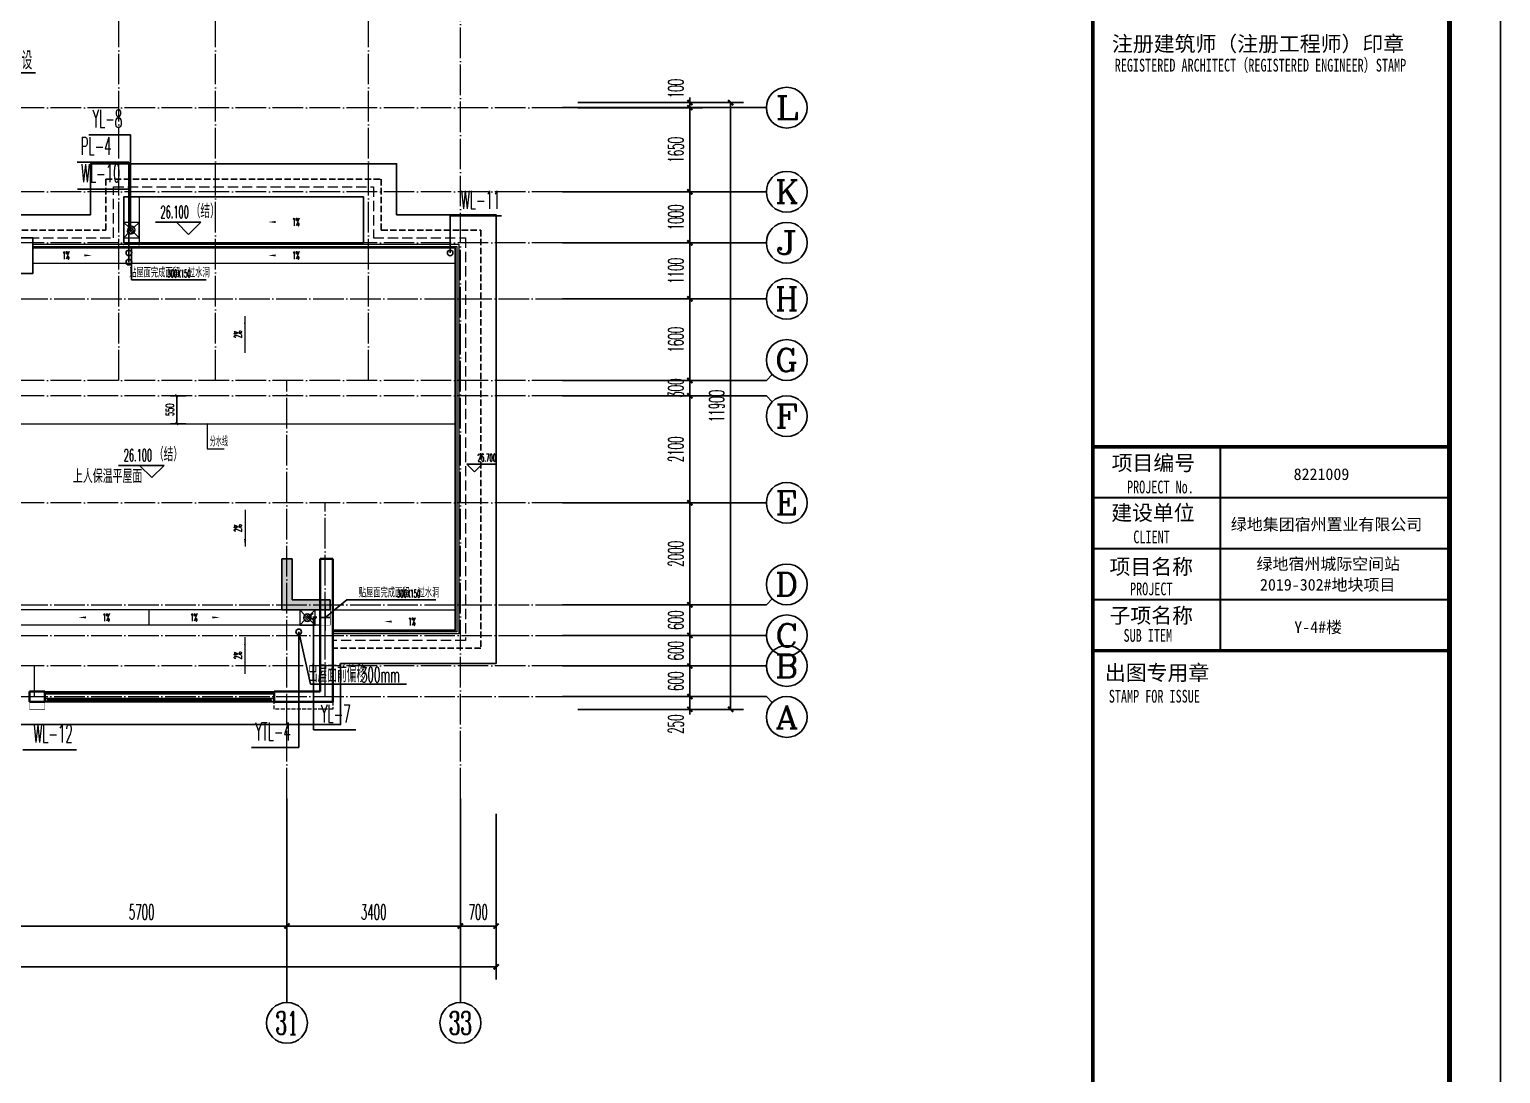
# Model space of a CAD drawing. Extents: x 27938 to 1042331, y -235042 to 1535213.
# Drawn here: x 722767 to 751614, y 280221 to 300700 of the extents above; entities that cross this region are included whole.
import ezdxf
from ezdxf.enums import TextEntityAlignment as Align

# ---------------------------------------------------------------- set-up
doc = ezdxf.new("R2010")
doc.units = 0
doc.header["$LTSCALE"] = 1000
doc.header["$MEASUREMENT"] = 0
for name, pattern in [('#P_--_20B1_001_t3$0$DASH', [0.35, 0.25, -0.1]), ('__DASH', [0.35, 0.25, -0.1]), ('DASH', [0.35, 0.25, -0.1]), ('DOTE', [2.42, 2, -0.2, 0.02, -0.2])]:
    doc.linetypes.add(name, pattern=pattern)
for name, color, linetype in [('$RECOVER_210609100354-0', 7, 'Continuous'), ('3-栏杆1', 135, 'Continuous'), ('3.5方案汇报，与郭总、侯月琴确定户型_t8$0$2020.03.04 -1安徽标准化洋房户型(UA）_t8_t8$0$看线', 154, 'Continuous'), ('AXIS', 3, 'Continuous'), ('AXIS_TEXT', 4, 'Continuous'), ('DIM_ELEV', 3, 'Continuous'), ('DIM_LEAD', 3, 'Continuous'), ('DIM_不分区给水', 3, 'Continuous'), ('DIM_污水', 3, 'Continuous'), ('DIM_阳台', 132, 'Continuous'), ('DIM_雨水', 3, 'Continuous'), ('DIM_餐饮排水', 3, 'Continuous'), ('PIPE-雨水', 4, 'Y'), ('PUB_TEXT', 4, 'Continuous'), ('ROOF', 183, 'Continuous'), ('S-COLU-LINE1', 6, 'Continuous'), ('TWT_LEAD', 3, 'Continuous'), ('VPIPE-污水', 2, 'W'), ('VPIPE-阳台', 132, 'YT'), ('VPIPE-雨水', 4, 'DASH'), ('VPIPE-餐饮排水', 41, 'P'), ('ZC', 6, 'Continuous'), ('图框', 140, 'Continuous'), ('图签文字', 147, 'Continuous'), ('机电标识类', 1, 'Continuous'), ('污水', 3, 'Continuous'), ('看线', 251, 'Continuous'), ('铝合金', 144, 'Continuous')]:
    doc.layers.add(name, color=color, linetype=linetype)
for name, color, linetype, lineweight in [('DOTE', 19, 'DOTE', 9), ('LVTRY', 1, 'Continuous', 13), ('PUB_HATCH', 8, 'Continuous', 9), ('WALL', 9, 'Continuous', 40), ('图签', 147, 'Continuous', 18), ('平面-分水线', 214, 'Continuous', 15), ('平面-排水沟', 86, 'Continuous', 15), ('平面-栏杆', 135, 'Continuous', 15), ('平面-看线', 45, 'Continuous', 15)]:
    doc.layers.add(name, color=color, linetype=linetype, lineweight=lineweight)
doc.layers.add('yichutu', color=7, linetype='Continuous', true_color=0xffffff, plot=False)
doc.styles.add('_TCH_AXIS', font='COMPLEX', dxfattribs={"bigfont": 'GBCBIG'})
doc.styles.add('_TCH_DIM', font='SIMPLEX.shx', dxfattribs={"width": 0.6, "oblique": 10, "bigfont": 'hztxt.shx'})
doc.styles.add('_TCH_DIM_T3', font='SIMPLEX.shx', dxfattribs={"width": 0.494118, "bigfont": 'GBCBIG.shx'})
doc.styles.add('_TWT_SERIAL', font='simplex.shx', dxfattribs={"width": 0.6, "oblique": 10, "height": 3, "bigfont": 'aadri.shx'})
doc.styles.add('COMPLEX', font='COMPLEX')
doc.styles.add('DIM_FONT_T3', font='SIMPLEX', dxfattribs={"width": 0.705882, "bigfont": 'GBCBIG'})
doc.styles.get("Standard").update_dxf_attribs({"font": 'gbenor.shx', "bigfont": 'gbcbig.shx'})
doc.styles.add('宋体', font='', dxfattribs={"height": 50})
doc.styles.add('建筑图签-1', font='simhei.ttf', dxfattribs={"width": 0.7})
doc.styles.get('宋体').set_extended_font_data('SimSun')
doc.linetypes.add('P', pattern='A,3,-0.2,["P",Standard,S=0.25,R=0,X=-0.1,Y=-0.115],-0.2', length=3.4)
doc.linetypes.add('W', pattern='A,3,-0.2,["W",Standard,S=0.25,R=0,X=-0.1,Y=-0.115],-0.2', length=3.4)
doc.linetypes.add('Y', pattern='A,3,-0.2,["Y",Standard,S=0.25,R=0,X=-0.1,Y=-0.115],-0.2', length=3.4)
doc.linetypes.add('YT', pattern='A,3,-0.2,["YT",Standard,S=0.25,R=0,X=-0.1,Y=-0.115],-0.35', length=3.55)
doc.dimstyles.new('_TCH_ARCH&&100', dxfattribs={"dimtxt": 297.5, "dimasz": 100, "dimexe": 250, "dimexo": 300, "dimgap": 126.25, "dimtad": 1, "dimdec": 0, "dimzin": 0, "dimdsep": 46, "dimtxsty": '_TCH_DIM_T3', "dimblk": 'ARCHTICK', "dimcen": 0.09, "dimclrt": 4, "dimazin": 2, "dimtfac": 1, "dimtdec": 0, "dimtix": 1, "dimtmove": 2, "dimatfit": 3, "dimfxl": 1, "dimtolj": 1, "dimtzin": 0, "dimarcsym": 0})
doc.dimstyles.new('_TCH_ARCH&&50', dxfattribs={"dimtxt": 157.5, "dimasz": 50, "dimexe": 125, "dimexo": 150, "dimgap": 58.75, "dimtad": 1, "dimdec": 0, "dimzin": 0, "dimdsep": 46, "dimtxsty": '_TCH_DIM_T3', "dimblk": 'ARCHTICK', "dimcen": 0.09, "dimclrt": 7, "dimazin": 0, "dimtfac": 1, "dimtdec": 0, "dimtix": 1, "dimtmove": 2, "dimatfit": 3, "dimldrblk": 'ARCHTICK', "dimfxl": 1, "dimtolj": 1, "dimtzin": 0, "dimarcsym": 0})

# ---------------------------------------------------------------- blocks, each defined once
blk = doc.blocks.new('TK')
at = {"layer": '图框'}
blk.add_lwpolyline([(465375, 548714), (549475, 548714), (549475, 489314), (465375, 489314)], close=True, dxfattribs=at)
blk.add_lwpolyline([(465375, 548714), (549475, 548714), (549475, 489314), (465375, 489314)], close=True, dxfattribs=at)
at = {"layer": '图框', "const_width": 100}
blk.add_lwpolyline([(548475, 490314), (548475, 547714), (467875, 547714), (467875, 490314)], close=True, dxfattribs=at)
at = {"layer": '图框'}
for points, const_width in [([(541480, 490314), (541480, 547714)], 70), ([(541480, 525414), (548480, 525414)], 70), ([(541480, 525414), (548480, 525414)], 70), ([(543980, 521414), (543980, 525414)], 35), ([(541480, 524414), (548480, 524414)], 35), ([(541480, 523414), (548480, 523414)], 35), ([(541480, 522414), (548480, 522414)], 35), ([(548480, 521414), (541480, 521414)], 70)]:
    blk.add_lwpolyline(points, dxfattribs=dict(at, const_width=const_width))
at = {"layer": '图框', "style": '建筑图签-1', "width": 0.7}
for s, p in [('REGISTERED ARCHITECT（REGISTERED ENGINEER）STAMP', (541909, 532772)), ('PROJECT No.', (542150, 524499, -1799)), ('CLIENT', (542274, 523520)), ('PROJECT', (542209, 522500)), ('SUB ITEM', (542082, 521589)), ('STAMP FOR ISSUE', (541793, 520395))]:
    blk.add_text(s, height=250, dxfattribs=at).set_placement(p)
at = {"layer": '图签', "color": 2, "style": '宋体'}
for s, height, p in [('8221009', 229.3, (545417, 524761)), ('绿地集团宿州置业有限公司', 229.34, (544185, 523776)), ('绿地宿州城际空间站', 229.3, (544690, 523001)), ('2019-302#地块项目', 229.34, (544757, 522592))]:
    blk.add_text(s, height=height, dxfattribs=at).set_placement(p)
at = {"layer": '图签文字', "color": 7, "style": '建筑图签-1'}
for s, p in [('注册建筑师（注册工程师）印章', (541855, 533167)), ('项目编号', (541848, 524946)), ('建设单位', (541840, 523969)), ('项目名称', (541807, 522911)), ('子项名称', (541807, 521954)), ('出图专用章', (541716, 520832))]:
    blk.add_text(s, height=300, dxfattribs=at).set_placement(p)
blk = doc.blocks.new('GFDGDGRDGRDG')
at = {"layer": 'DOTE', "linetype": 'DOTE', "ltscale": 0.3}
for p, q in [((617694, 368758), (617694, 376108)), ((619594, 368758), (619594, 376108)), ((622594, 368758), (622594, 376108)), ((624394, 360558), (624394, 376108)), ((626394, 374108), (573594, 374108)), ((626394, 372458), (573594, 372458)), ((626394, 371458), (573594, 371458)), ((573594, 370358), (626394, 370358)), ((626394, 368758), (573594, 368758)), ((620994, 360558), (620994, 368758)), ((626394, 368458), (573594, 368458)), ((626394, 366358), (573594, 366358)), ((573594, 364358), (626394, 364358)), ((621744, 363758), (621744, 364358)), ((573594, 363758), (626394, 363758)), ((626394, 363158), (573594, 363158)), ((616044, 362558), (616044, 363158)), ((573594, 362558), (626394, 362558))]:
    blk.add_line(p, q, dxfattribs=at)
blk = doc.blocks.new('$lvtry$00000171')
for p, q in [((-74, 11), (-11, 74)), ((-70, -27), (27, 70)), ((-53, -53), (53, 53)), ((-27, -70), (70, 27)), ((11, -74), (74, -11))]:
    blk.add_line(p, q)
blk.add_circle((0, 0), 75)
blk.add_point((0, 0))
blk = doc.blocks.new('R5T6Y7TRF')
at = {"layer": '平面-分水线', "color": 4, "elevation": -134}
blk.add_lwpolyline([(392485, -26438), (392785, -26438), (392785, -26738), (392485, -26738)], close=True, dxfattribs=at)
for points in [[(392485, -26438), (392582, -26534)], [(392688, -26534), (392785, -26438)], [(392485, -26738), (392593, -26629)], [(392676, -26629), (392785, -26738)]]:
    blk.add_lwpolyline(points, dxfattribs=at)
at = {"layer": 'LVTRY', "color": 4}
blk.add_blockref('$lvtry$00000171', (392635, -26588, -134), dxfattribs=at)
blk = doc.blocks.new('GDGDGDGRGD')
at = {"linetype": '__DASH', "ltscale": 0.1}
blk.add_wipeout([(428917, 296115), (428717, 296115), (428717, 295815), (428917, 295815)], dxfattribs=at).dxf.layer = '污水'
at = {"layer": '机电标识类', "color": 250, "linetype": 'DASH', "ltscale": 400}
for p, q in [((428817, 295715), (428817, 296215)), ((428917, 295965), (428717, 295965))]:
    blk.add_line(p, q, dxfattribs=at)
at = {"layer": '污水', "linetype": '__DASH', "ltscale": 0.1, "const_width": 10}
blk.add_lwpolyline([(428917, 296115), (428717, 296115), (428717, 295815), (428917, 295815)], close=True, dxfattribs=at)
blk = doc.blocks.new('GDGDDADADWDA')
at = {"layer": 'PUB_HATCH'}
blk.add_hatch(color=256, dxfattribs=at).paths.add_polyline_path([(727717, 289316), (728666, 289315), (728667, 289515), (727917, 289515), (727918, 290315), (727718, 290315)])
at = {"layer": 'S-COLU-LINE1', "color": 8}
for p, q in [((727718, 290315), (727717, 289316)), ((727918, 290315), (727718, 290315)), ((727917, 289515), (727918, 290315)), ((728667, 289515), (727917, 289515)), ((728666, 289315), (728667, 289515)), ((727717, 289316), (728666, 289315))]:
    blk.add_line(p, q, dxfattribs=at)
blk = doc.blocks.new('yct-841-594-84100-59399.9999999999-100-1000.0')
at = {"layer": 'yichutu', "color": 7, "true_color": 0xffffff}
blk.add_lwpolyline([(0, 0), (0, 59400), (84100, 59400), (84100, 0)], close=True, dxfattribs=at)
blk = doc.blocks.new('_ArchTick')
at = {"color": 0, "linetype": 'ByBlock', "const_width": 0.4}
blk.add_lwpolyline([(-0.5, -0.5), (0.5, 0.5)], dxfattribs=at)
blk = doc.blocks.new('*D508')
at = {"layer": 'AXIS', "color": 0, "lineweight": -2}
for p, q in [((731217, 285315), (731217, 282865)), ((731917, 285315), (731917, 282865)), ((731217, 283115), (731917, 283115))]:
    blk.add_line(p, q, dxfattribs=at)
at = {"layer": 'Defpoints', "color": 0}
for p in [(731217, 285615), (731917, 285615), (731917, 283115)]:
    blk.add_point(p, dxfattribs=at)
at = {"layer": 'AXIS', "color": 0, "lineweight": -2, "xscale": 100, "yscale": 100, "zscale": 100, "rotation": 180}
blk.add_blockref('_ArchTick', (731217, 283115), dxfattribs=at)
at = {"layer": 'AXIS', "color": 0, "lineweight": -2, "xscale": 100, "yscale": 100, "zscale": 100}
blk.add_blockref('_ArchTick', (731917, 283115), dxfattribs=at)
at = {"layer": 'AXIS', "color": 4, "insert": (731567, 283390), "char_height": 297.5, "attachment_point": 5, "style": '_TCH_DIM_T3'}
blk.add_mtext('\\A1;700', dxfattribs=at)
blk = doc.blocks.new('*D509')
at = {"layer": 'AXIS', "color": 0, "lineweight": -2}
for p, q in [((727817, 285315), (727817, 282865)), ((731217, 285315), (731217, 282865)), ((727817, 283115), (731217, 283115))]:
    blk.add_line(p, q, dxfattribs=at)
at = {"layer": 'Defpoints', "color": 0}
for p in [(727817, 285615), (731217, 285615), (731217, 283115)]:
    blk.add_point(p, dxfattribs=at)
at = {"layer": 'AXIS', "color": 0, "lineweight": -2, "xscale": 100, "yscale": 100, "zscale": 100, "rotation": 180}
blk.add_blockref('_ArchTick', (727817, 283115), dxfattribs=at)
at = {"layer": 'AXIS', "color": 0, "lineweight": -2, "xscale": 100, "yscale": 100, "zscale": 100}
blk.add_blockref('_ArchTick', (731217, 283115), dxfattribs=at)
at = {"layer": 'AXIS', "color": 4, "insert": (729517, 283390), "char_height": 297.5, "attachment_point": 5, "style": '_TCH_DIM_T3'}
blk.add_mtext('\\A1;3400', dxfattribs=at)
blk = doc.blocks.new('*D510')
at = {"layer": 'AXIS', "color": 0, "lineweight": -2}
for p, q in [((722117, 285315), (722117, 282865)), ((727817, 285315), (727817, 282865)), ((722117, 283115), (727817, 283115))]:
    blk.add_line(p, q, dxfattribs=at)
at = {"layer": 'Defpoints', "color": 0}
for p in [(722117, 285615), (727817, 285615), (727817, 283115)]:
    blk.add_point(p, dxfattribs=at)
at = {"layer": 'AXIS', "color": 0, "lineweight": -2, "xscale": 100, "yscale": 100, "zscale": 100, "rotation": 180}
blk.add_blockref('_ArchTick', (722117, 283115), dxfattribs=at)
at = {"layer": 'AXIS', "color": 0, "lineweight": -2, "xscale": 100, "yscale": 100, "zscale": 100}
blk.add_blockref('_ArchTick', (727817, 283115), dxfattribs=at)
at = {"layer": 'AXIS', "color": 4, "insert": (724967, 283390), "char_height": 297.5, "attachment_point": 5, "style": '_TCH_DIM_T3'}
blk.add_mtext('\\A1;5700', dxfattribs=at)
blk = doc.blocks.new('*D589')
at = {"layer": 'Defpoints', "color": 0}
for p in [(725655, 293515), (725982, 293515), (725982, 292965)]:
    blk.add_point(p, dxfattribs=at)
at = {"layer": '平面-排水沟', "color": 0, "lineweight": -2}
for p, q in [((725832, 293515), (725530, 293515)), ((725655, 292965), (725655, 293515)), ((725832, 292965), (725530, 292965))]:
    blk.add_line(p, q, dxfattribs=at)
at = {"layer": '平面-排水沟', "color": 0, "lineweight": -2, "xscale": 50, "yscale": 50, "zscale": 50}
for p, rotation in [((725655, 293515), 90), ((725655, 292965), 270)]:
    blk.add_blockref('_ArchTick', p, dxfattribs=dict(at, rotation=rotation))
at = {"layer": '平面-排水沟', "color": 7, "insert": (725518, 293240), "char_height": 157.5, "attachment_point": 5, "rotation": 90, "style": '_TCH_DIM_T3'}
blk.add_mtext('\\A1;550', dxfattribs=at)
blk = doc.blocks.new('*D590')
at = {"layer": 'AXIS', "color": 0, "lineweight": -2}
for p, q in [((733517, 287615), (735967, 287615)), ((735717, 287615), (735717, 287715)), ((735717, 287365), (735717, 287615)), ((733517, 287365), (735967, 287365)), ((735717, 287365), (735717, 287265))]:
    blk.add_line(p, q, dxfattribs=at)
at = {"layer": 'Defpoints', "color": 0}
for p in [(733217, 287615), (735717, 287615), (733217, 287365)]:
    blk.add_point(p, dxfattribs=at)
at = {"layer": 'AXIS', "color": 0, "lineweight": -2, "xscale": 100, "yscale": 100, "zscale": 100}
for p, rotation in [((735717, 287615), 270), ((735717, 287365), 90)]:
    blk.add_blockref('_ArchTick', p, dxfattribs=dict(at, rotation=rotation))
at = {"layer": 'AXIS', "color": 4, "insert": (735442, 287076), "char_height": 297.5, "attachment_point": 5, "rotation": 90, "style": '_TCH_DIM_T3'}
blk.add_mtext('\\A1;250', dxfattribs=at)
blk = doc.blocks.new('*D591')
at = {"layer": 'AXIS', "color": 0, "lineweight": -2}
for p, q in [((733517, 288215), (735967, 288215)), ((735717, 288215), (735717, 288315)), ((735717, 287615), (735717, 288215)), ((733517, 287615), (735967, 287615)), ((735717, 287615), (735717, 287515))]:
    blk.add_line(p, q, dxfattribs=at)
at = {"layer": 'Defpoints', "color": 0}
for p in [(733217, 288215), (735717, 288215), (733217, 287615)]:
    blk.add_point(p, dxfattribs=at)
at = {"layer": 'AXIS', "color": 0, "lineweight": -2, "xscale": 100, "yscale": 100, "zscale": 100}
for p, rotation in [((735717, 288215), 270), ((735717, 287615), 90)]:
    blk.add_blockref('_ArchTick', p, dxfattribs=dict(at, rotation=rotation))
at = {"layer": 'AXIS', "color": 4, "insert": (735442, 287915), "char_height": 297.5, "attachment_point": 5, "rotation": 90, "style": '_TCH_DIM_T3'}
blk.add_mtext('\\A1;600', dxfattribs=at)
blk = doc.blocks.new('*D592')
at = {"layer": 'AXIS', "color": 0, "lineweight": -2}
for p, q in [((733517, 288815), (735967, 288815)), ((735717, 288815), (735717, 288915)), ((735717, 288215), (735717, 288815)), ((733517, 288215), (735967, 288215)), ((735717, 288215), (735717, 288115))]:
    blk.add_line(p, q, dxfattribs=at)
at = {"layer": 'Defpoints', "color": 0}
for p in [(733217, 288815), (735717, 288815), (733217, 288215)]:
    blk.add_point(p, dxfattribs=at)
at = {"layer": 'AXIS', "color": 0, "lineweight": -2, "xscale": 100, "yscale": 100, "zscale": 100}
for p, rotation in [((735717, 288815), 270), ((735717, 288215), 90)]:
    blk.add_blockref('_ArchTick', p, dxfattribs=dict(at, rotation=rotation))
at = {"layer": 'AXIS', "color": 4, "insert": (735442, 288515), "char_height": 297.5, "attachment_point": 5, "rotation": 90, "style": '_TCH_DIM_T3'}
blk.add_mtext('\\A1;600', dxfattribs=at)
blk = doc.blocks.new('*D593')
at = {"layer": 'AXIS', "color": 0, "lineweight": -2}
for p, q in [((733517, 289415), (735967, 289415)), ((735717, 289415), (735717, 289515)), ((735717, 288815), (735717, 289415)), ((733517, 288815), (735967, 288815)), ((735717, 288815), (735717, 288715))]:
    blk.add_line(p, q, dxfattribs=at)
at = {"layer": 'Defpoints', "color": 0}
for p in [(733217, 289415), (735717, 289415), (733217, 288815)]:
    blk.add_point(p, dxfattribs=at)
at = {"layer": 'AXIS', "color": 0, "lineweight": -2, "xscale": 100, "yscale": 100, "zscale": 100}
for p, rotation in [((735717, 289415), 270), ((735717, 288815), 90)]:
    blk.add_blockref('_ArchTick', p, dxfattribs=dict(at, rotation=rotation))
at = {"layer": 'AXIS', "color": 4, "insert": (735442, 289115), "char_height": 297.5, "attachment_point": 5, "rotation": 90, "style": '_TCH_DIM_T3'}
blk.add_mtext('\\A1;600', dxfattribs=at)
blk = doc.blocks.new('*D594')
at = {"layer": 'AXIS', "color": 0, "lineweight": -2}
for p, q in [((733517, 291415), (735967, 291415)), ((735717, 289415), (735717, 291415)), ((733517, 289415), (735967, 289415))]:
    blk.add_line(p, q, dxfattribs=at)
at = {"layer": 'Defpoints', "color": 0}
for p in [(733217, 291415), (735717, 291415), (733217, 289415)]:
    blk.add_point(p, dxfattribs=at)
at = {"layer": 'AXIS', "color": 0, "lineweight": -2, "xscale": 100, "yscale": 100, "zscale": 100}
for p, rotation in [((735717, 291415), 90), ((735717, 289415), 270)]:
    blk.add_blockref('_ArchTick', p, dxfattribs=dict(at, rotation=rotation))
at = {"layer": 'AXIS', "color": 4, "insert": (735442, 290415), "char_height": 297.5, "attachment_point": 5, "rotation": 90, "style": '_TCH_DIM_T3'}
blk.add_mtext('\\A1;2000', dxfattribs=at)
blk = doc.blocks.new('*D595')
at = {"layer": 'AXIS', "color": 0, "lineweight": -2}
for p, q in [((733517, 293515), (735967, 293515)), ((735717, 291415), (735717, 293515)), ((733517, 291415), (735967, 291415))]:
    blk.add_line(p, q, dxfattribs=at)
at = {"layer": 'Defpoints', "color": 0}
for p in [(733217, 293515), (735717, 293515), (733217, 291415)]:
    blk.add_point(p, dxfattribs=at)
at = {"layer": 'AXIS', "color": 0, "lineweight": -2, "xscale": 100, "yscale": 100, "zscale": 100}
for p, rotation in [((735717, 293515), 90), ((735717, 291415), 270)]:
    blk.add_blockref('_ArchTick', p, dxfattribs=dict(at, rotation=rotation))
at = {"layer": 'AXIS', "color": 4, "insert": (735442, 292465), "char_height": 297.5, "attachment_point": 5, "rotation": 90, "style": '_TCH_DIM_T3'}
blk.add_mtext('\\A1;2100', dxfattribs=at)
blk = doc.blocks.new('*D596')
at = {"layer": 'AXIS', "color": 0, "lineweight": -2}
for p, q in [((733517, 293815), (735967, 293815)), ((735717, 293815), (735717, 293915)), ((735717, 293515), (735717, 293815)), ((733517, 293515), (735967, 293515)), ((735717, 293515), (735717, 293415))]:
    blk.add_line(p, q, dxfattribs=at)
at = {"layer": 'Defpoints', "color": 0}
for p in [(733217, 293815), (735717, 293815), (733217, 293515)]:
    blk.add_point(p, dxfattribs=at)
at = {"layer": 'AXIS', "color": 0, "lineweight": -2, "xscale": 100, "yscale": 100, "zscale": 100}
for p, rotation in [((735717, 293815), 270), ((735717, 293515), 90)]:
    blk.add_blockref('_ArchTick', p, dxfattribs=dict(at, rotation=rotation))
at = {"layer": 'AXIS', "color": 4, "insert": (735442, 293665), "char_height": 297.5, "attachment_point": 5, "rotation": 90, "style": '_TCH_DIM_T3'}
blk.add_mtext('\\A1;300', dxfattribs=at)
blk = doc.blocks.new('*D597')
at = {"layer": 'AXIS', "color": 0, "lineweight": -2}
for p, q in [((733517, 295415), (735967, 295415)), ((735717, 293815), (735717, 295415)), ((733517, 293815), (735967, 293815))]:
    blk.add_line(p, q, dxfattribs=at)
at = {"layer": 'Defpoints', "color": 0}
for p in [(733217, 295415), (735717, 295415), (733217, 293815)]:
    blk.add_point(p, dxfattribs=at)
at = {"layer": 'AXIS', "color": 0, "lineweight": -2, "xscale": 100, "yscale": 100, "zscale": 100}
for p, rotation in [((735717, 295415), 90), ((735717, 293815), 270)]:
    blk.add_blockref('_ArchTick', p, dxfattribs=dict(at, rotation=rotation))
at = {"layer": 'AXIS', "color": 4, "insert": (735442, 294615), "char_height": 297.5, "attachment_point": 5, "rotation": 90, "style": '_TCH_DIM_T3'}
blk.add_mtext('\\A1;1600', dxfattribs=at)
blk = doc.blocks.new('*D598')
at = {"layer": 'AXIS', "color": 0, "lineweight": -2}
for p, q in [((733517, 296515), (735967, 296515)), ((735717, 295415), (735717, 296515)), ((733517, 295415), (735967, 295415))]:
    blk.add_line(p, q, dxfattribs=at)
at = {"layer": 'Defpoints', "color": 0}
for p in [(733217, 296515), (735717, 296515), (733217, 295415)]:
    blk.add_point(p, dxfattribs=at)
at = {"layer": 'AXIS', "color": 0, "lineweight": -2, "xscale": 100, "yscale": 100, "zscale": 100}
for p, rotation in [((735717, 296515), 90), ((735717, 295415), 270)]:
    blk.add_blockref('_ArchTick', p, dxfattribs=dict(at, rotation=rotation))
at = {"layer": 'AXIS', "color": 4, "insert": (735442, 295965), "char_height": 297.5, "attachment_point": 5, "rotation": 90, "style": '_TCH_DIM_T3'}
blk.add_mtext('\\A1;1100', dxfattribs=at)
blk = doc.blocks.new('*D599')
at = {"layer": 'AXIS', "color": 0, "lineweight": -2}
for p, q in [((733517, 297515), (735967, 297515)), ((735717, 296515), (735717, 297515)), ((733517, 296515), (735967, 296515))]:
    blk.add_line(p, q, dxfattribs=at)
at = {"layer": 'Defpoints', "color": 0}
for p in [(733217, 297515), (735717, 297515), (733217, 296515)]:
    blk.add_point(p, dxfattribs=at)
at = {"layer": 'AXIS', "color": 0, "lineweight": -2, "xscale": 100, "yscale": 100, "zscale": 100}
for p, rotation in [((735717, 297515), 90), ((735717, 296515), 270)]:
    blk.add_blockref('_ArchTick', p, dxfattribs=dict(at, rotation=rotation))
at = {"layer": 'AXIS', "color": 4, "insert": (735442, 297015), "char_height": 297.5, "attachment_point": 5, "rotation": 90, "style": '_TCH_DIM_T3'}
blk.add_mtext('\\A1;1000', dxfattribs=at)
blk = doc.blocks.new('*D600')
at = {"layer": 'AXIS', "color": 0, "lineweight": -2}
for p, q in [((733517, 299165), (735967, 299165)), ((735717, 297515), (735717, 299165)), ((733517, 297515), (735967, 297515))]:
    blk.add_line(p, q, dxfattribs=at)
at = {"layer": 'Defpoints', "color": 0}
for p in [(733217, 299165), (735717, 299165), (733217, 297515)]:
    blk.add_point(p, dxfattribs=at)
at = {"layer": 'AXIS', "color": 0, "lineweight": -2, "xscale": 100, "yscale": 100, "zscale": 100}
for p, rotation in [((735717, 299165), 90), ((735717, 297515), 270)]:
    blk.add_blockref('_ArchTick', p, dxfattribs=dict(at, rotation=rotation))
at = {"layer": 'AXIS', "color": 4, "insert": (735442, 298340), "char_height": 297.5, "attachment_point": 5, "rotation": 90, "style": '_TCH_DIM_T3'}
blk.add_mtext('\\A1;1650', dxfattribs=at)
blk = doc.blocks.new('*D601')
at = {"layer": 'AXIS', "color": 0, "lineweight": -2}
for p, q in [((733517, 299265), (735967, 299265)), ((733517, 299165), (735967, 299165)), ((735717, 299265), (735717, 299365)), ((735717, 299165), (735717, 299265)), ((735717, 299165), (735717, 299065))]:
    blk.add_line(p, q, dxfattribs=at)
at = {"layer": 'Defpoints', "color": 0}
for p in [(733217, 299265), (733217, 299165), (735717, 299265)]:
    blk.add_point(p, dxfattribs=at)
at = {"layer": 'AXIS', "color": 0, "lineweight": -2, "xscale": 100, "yscale": 100, "zscale": 100}
for p, rotation in [((735717, 299265), 270), ((735717, 299165), 90)]:
    blk.add_blockref('_ArchTick', p, dxfattribs=dict(at, rotation=rotation))
at = {"layer": 'AXIS', "color": 4, "insert": (735442, 299540), "char_height": 297.5, "attachment_point": 5, "rotation": 90, "style": '_TCH_DIM_T3'}
blk.add_mtext('\\A1;100', dxfattribs=at)
blk = doc.blocks.new('*D602')
at = {"layer": 'AXIS', "color": 0, "lineweight": -2}
for p, q in [((733517, 299265), (736767, 299265)), ((736517, 287365), (736517, 299265)), ((733517, 287365), (736767, 287365))]:
    blk.add_line(p, q, dxfattribs=at)
at = {"layer": 'Defpoints', "color": 0}
for p in [(733217, 299265), (736517, 299265), (733217, 287365)]:
    blk.add_point(p, dxfattribs=at)
at = {"layer": 'AXIS', "color": 0, "lineweight": -2, "xscale": 100, "yscale": 100, "zscale": 100}
for p, rotation in [((736517, 299265), 90), ((736517, 287365), 270)]:
    blk.add_blockref('_ArchTick', p, dxfattribs=dict(at, rotation=rotation))
at = {"layer": 'AXIS', "color": 4, "insert": (736242, 293315), "char_height": 297.5, "attachment_point": 5, "rotation": 90, "style": '_TCH_DIM_T3'}
blk.add_mtext('\\A1;11900', dxfattribs=at)
blk = doc.blocks.new('*D636')
at = {"layer": 'AXIS', "color": 0, "lineweight": -2}
for p, q in [((681717, 285315), (681717, 282065)), ((731917, 285315), (731917, 282065)), ((681717, 282315), (731917, 282315))]:
    blk.add_line(p, q, dxfattribs=at)
at = {"layer": 'Defpoints', "color": 0}
for p in [(681717, 285615), (731917, 285615), (731917, 282315)]:
    blk.add_point(p, dxfattribs=at)
at = {"layer": 'AXIS', "color": 0, "lineweight": -2, "xscale": 100, "yscale": 100, "zscale": 100, "rotation": 180}
blk.add_blockref('_ArchTick', (681717, 282315), dxfattribs=at)
at = {"layer": 'AXIS', "color": 0, "lineweight": -2, "xscale": 100, "yscale": 100, "zscale": 100}
blk.add_blockref('_ArchTick', (731917, 282315), dxfattribs=at)
at = {"layer": 'AXIS', "color": 4, "insert": (706817, 282590), "char_height": 297.5, "attachment_point": 5, "style": '_TCH_DIM_T3'}
blk.add_mtext('\\A1;50200', dxfattribs=at)
blk = doc.blocks.new('_AXISO')
blk.add_circle((0, 0), 0.5)
at = {"layer": 'AXIS_TEXT', "style": 'COMPLEX', "width": 1.041667}
blk.add_attdef('A', text='', height=0.56, dxfattribs=at).set_placement((-0.25, -0.28), (0.25, -0.28), align=Align.FIT)
blk = doc.blocks.new('A$C1ABD589D')
at = {"layer": 'DIM_阳台'}
for p, q in [((45630, -9980), (45630, -12250)), ((45630, -12250), (44707, -12250))]:
    blk.add_line(p, q, dxfattribs=at)
at = {"layer": 'VPIPE-阳台'}
blk.add_circle((45630, -9980), 55, dxfattribs=at)
at = {"layer": 'DIM_阳台', "color": 7, "style": '_TWT_SERIAL', "width": 0.48}
blk.add_text('YTL-4', height=350, dxfattribs=at).set_placement((44777, -12110))

msp = doc.modelspace()

# ---------------------------------------------------------------- hatches: boundary and pattern name
at = {"layer": '平面-排水沟'}
for points in [[(726994.7, 295075.1), (726994.7, 294925.1), (726974.7, 294925.1)], [(726994.7, 290555.6), (726994.7, 290705.6), (726974.7, 290705.6)], [(726994.7, 288778.9), (726994.7, 288628.9), (726974.7, 288628.9)]]:
    msp.add_hatch(color=8, dxfattribs=at).paths.add_polyline_path(points)

# ---------------------------------------------------------------- linework, layer by layer
at = {"layer": '$RECOVER_210609100354-0', "color": 8, "const_width": 8}
msp.add_lwpolyline([(723066.6, 287515.4), (723066.6, 287365.4), (722766.6, 287365.4), (722766.6, 287515.4)], dxfattribs=at)
at = {"color": 8}
msp.add_lwpolyline([(722016.6, 296615.4), (722836.6, 296615.4), (722836.6, 295915.4), (722016.6, 295915.4)], close=True, dxfattribs=at)
at = {"layer": '3-栏杆1', "color": 8}
for p, q in [((723086.8, 287697.6), (723066.6, 287715.4)), ((723066.6, 287715.4), (723086.8, 287697.6)), ((723066.6, 287648.4), (723086.8, 287668.3)), ((727546.3, 287697.5), (723086.8, 287697.6)), ((723086.8, 287697.6), (723086.8, 287668.3)), ((723086.8, 287668.3), (727546.3, 287668.2)), ((727546.3, 287697.6), (727566.6, 287715.4)), ((727566.6, 287715.4), (727546.3, 287697.6)), ((727546.3, 287697.6), (727546.3, 287668.3)), ((727546.3, 287668.3), (727566.6, 287648.4)), ((727566.6, 287648.4), (727546.3, 287668.3))]:
    msp.add_line(p, q, dxfattribs=at)
at = {"layer": 'AXIS'}
for p, q in [((733216.6, 299165.4), (737216.6, 299165.4)), ((733216.6, 297515.4), (737216.6, 297515.4)), ((733216.6, 296515.4), (737216.6, 296515.4)), ((733216.6, 295415.4), (737216.6, 295415.4)), ((733216.6, 293815.4), (737216.6, 293815.4)), ((737333.7, 293932.5), (737216.6, 293815.4)), ((733216.6, 293515.4), (737216.6, 293515.4)), ((737333.7, 293398.2), (737216.6, 293515.4)), ((733216.6, 291415.4), (737216.6, 291415.4)), ((733216.6, 289415.4), (737216.6, 289415.4)), ((737333.7, 289532.5), (737216.6, 289415.4)), ((733216.6, 288815.4), (737216.6, 288815.4)), ((733216.6, 288215.4), (737216.6, 288215.4)), ((733216.6, 287615.4), (737216.6, 287615.4)), ((737333.7, 287498.2), (737216.6, 287615.4)), ((727816.6, 285615.4), (727816.6, 281615.4)), ((731216.6, 285615.4), (731216.6, 281615.4))]:
    msp.add_line(p, q, dxfattribs=at)
at = {"layer": 'DIM_ELEV', "color": 8}
for p, q in [((726128.9, 296920.4), (725236.7, 296920.4)), ((725888.9, 296680.4), (725648.9, 296920.4)), ((725888.9, 296680.4), (726128.9, 296920.4)), ((725407.9, 292150.3), (724515.7, 292150.3)), ((725167.9, 291910.3), (724927.9, 292150.3)), ((725167.9, 291910.3), (725407.9, 292150.3)), ((731492.7, 292024.5), (731342.7, 292174.5)), ((731342.7, 292174.5), (731900.3, 292174.5)), ((731492.7, 292024.5), (731642.7, 292174.5))]:
    msp.add_line(p, q, dxfattribs=at)
at = {"layer": 'DIM_LEAD', "color": 8}
for p, q in [((724768.2, 296415.3), (724768.2, 295787.5)), ((724768.2, 296415.3), (724768.2, 295787.5)), ((724768.2, 295787.5), (726232.3, 295787.5)), ((728990, 289511), (730735.5, 289511))]:
    msp.add_line(p, q, dxfattribs=at)
at = {"layer": 'DIM_LEAD', "color": 8, "const_width": 20}
msp.add_lwpolyline([(724768.2, 296425.3, 1), (724768.2, 296405.3, 1)], format="xyb", close=True, dxfattribs=at)
msp.add_lwpolyline([(724768.2, 296425.3, 1), (724768.2, 296405.3, 1)], format="xyb", close=True, dxfattribs=at)
at = {"layer": 'DIM_不分区给水'}
for p, q in [((728046.6, 288885.4), (728276.6, 287858.8)), ((728276.6, 287858.8), (730162.8, 287858.8))]:
    msp.add_line(p, q, dxfattribs=at)
at = {"layer": 'DIM_污水'}
for p, q in [((724716.6, 297566.4), (723709.7, 297566.4)), ((724716.6, 296135.4), (724716.6, 297566.4)), ((731016.6, 296315.4), (731016.6, 297042.3)), ((731016.6, 297042.3), (732023.5, 297042.3)), ((722636.6, 286572.8), (723691.8, 286572.8))]:
    msp.add_line(p, q, dxfattribs=at)
at = {"layer": 'DIM_雨水'}
for p, q in [((724746.6, 298635.2), (723931.5, 298635.2)), ((724746.6, 296745.4), (724746.6, 298635.2)), ((728336.6, 286963.7), (729165.3, 286963.7))]:
    msp.add_line(p, q, dxfattribs=at)
at = {"layer": 'DIM_餐饮排水'}
for p, q in [((724716.6, 298097.9), (723701.5, 298097.9)), ((724716.6, 296315.4), (724716.6, 298097.9))]:
    msp.add_line(p, q, dxfattribs=at)
at = {"layer": 'DOTE', "color": 8, "linetype": 'DOTE', "ltscale": 0.3}
msp.add_line((728566.6, 287615.4), (728566.6, 291415.4), dxfattribs=at)
at = {"layer": 'PIPE-雨水', "const_width": 55}
msp.add_lwpolyline([(728282.3, 289176.3), (728216.6, 289165.4)], dxfattribs=at)
at = {"layer": 'ROOF', "color": 8, "ltscale": 0.8}
for p, q in [((724616.6, 296515.4), (729316.6, 296515.4)), ((724616.6, 296415.4), (729316.6, 296415.4))]:
    msp.add_line(p, q, dxfattribs=at)
for points in [[(720516.6, 297065.4), (723966.6, 297065.4), (723966.6, 298065.4), (729966.6, 298065.4), (729966.6, 297065.4), (731916.6, 297065.4), (731916.6, 288265.4), (728866.6, 288265.4)], [(724616.6, 296515.4), (724616.6, 297415.4), (729316.6, 297415.4), (729316.6, 296515.4)], [(722836.6, 296415.4), (724616.6, 296415.4)]]:
    msp.add_lwpolyline(points, dxfattribs=at)
at = {"layer": 'TWT_LEAD'}
msp.add_line((719702.7, 299845.2), (722885.3, 299845.2), dxfattribs=at)
at = {"layer": 'VPIPE-污水'}
for centre in [(731016.6, 296315.4), (724716.6, 296135.4)]:
    msp.add_circle(centre, 55, dxfattribs=at)
at = {"layer": 'VPIPE-雨水'}
msp.add_circle((724746.6, 296745.4), 55, dxfattribs=at)
at = {"layer": 'VPIPE-餐饮排水'}
msp.add_circle((724716.6, 296315.4), 55, dxfattribs=at)
at = {"layer": 'WALL', "color": 8}
for p, q in [((728466.6, 290315.4), (728716.6, 290315.4)), ((722766.6, 287715.4), (723066.6, 287715.4)), ((722766.6, 287715.4), (722766.6, 287515.4)), ((723066.6, 287715.4), (723066.6, 287515.4)), ((728466.6, 287715.4), (727566.6, 287715.4)), ((727566.6, 287515.4), (727566.6, 287715.4)), ((722766.6, 287515.4), (723066.6, 287515.4)), ((728716.6, 287515.4), (727566.6, 287515.4))]:
    msp.add_line(p, q, dxfattribs=at)
at = {"layer": '平面-排水沟', "color": 8}
for p, q in [((724916.6, 297415.4), (724916.6, 296515.4)), ((722836.6, 296115.4), (731116.6, 296115.4)), ((720366.6, 292965.4), (731116.6, 292965.4)), ((726252.6, 292965.4), (726252.6, 292476)), ((726252.6, 292476), (726582.7, 292476)), ((725116.6, 289015.3), (725116.6, 289315.3)), ((728716.6, 289314.5), (731116.7, 289314.5))]:
    msp.add_line(p, q, dxfattribs=at)
for points in [[(727854.1, 296922.8, 0, 0, 0), (727446.3, 296922.8, 0, 40, 0), (727596.3, 296922.8, 0, 0, 0)], [(723586.6, 296267.5, 0, 0, 0), (723994.4, 296267.5, 0, 40, 0), (723844.4, 296267.5, 0, 0, 0)], [(727854.1, 296267.5, 0, 0, 0), (727446.3, 296267.5, 0, 40, 0), (727596.3, 296267.5, 0, 0, 0)], [(724135.1, 289167.5, 0, 0, 0), (723727.2, 289167.5, 0, 40, 0), (723877.2, 289167.5, 0, 0, 0)], [(726098.1, 289167.5, 0, 0, 0), (726505.9, 289167.5, 0, 40, 0), (726355.9, 289167.5, 0, 0, 0)], [(730129.2, 289086.5, 0, 0, 0), (729721.3, 289086.5, 0, 40, 0), (729871.3, 289086.5, 0, 0, 0)]]:
    msp.add_lwpolyline(points, format="xyseb", dxfattribs=at)
for points in [[(726994.7, 294355), (726994.7, 295075.1)], [(726994.7, 291275.7), (726994.7, 290555.6)], [(726994.7, 288058.9), (726994.7, 288778.9)]]:
    msp.add_lwpolyline(points, dxfattribs=at)
at = {"layer": '平面-排水沟', "color": 8, "const_width": 13.3}
msp.add_lwpolyline([(726252.6, 292972, 1), (726252.6, 292958.7, 1)], format="xyb", close=True, dxfattribs=at)
at = {"layer": '平面-看线', "color": 8}
msp.add_line((723066.6, 287715.4), (727566.6, 287715.4), dxfattribs=at)
at = {"layer": '平面-看线', "color": 8, "linetype": 'DASH', "ltscale": 0.8}
msp.add_lwpolyline([(720516.6, 296615.4), (724416.6, 296615.4), (724416.6, 297615.4), (729516.6, 297615.4), (729516.6, 296615.4), (731316.6, 296615.4), (731316.6, 288715.4), (728716.6, 288715.4)], dxfattribs=at)
at = {"layer": '平面-看线', "color": 8, "linetype": 'DASH', "ltscale": 0.3}
msp.add_lwpolyline([(728716.6, 287515.4), (728716.6, 287365.4), (727566.6, 287365.4), (727566.6, 287515.4)], dxfattribs=at)
at = {"layer": '污水', "color": 8, "linetype": '__DASH', "ltscale": 0.1, "const_width": 10}
msp.add_lwpolyline([(724916.6, 296515.4), (724916.6, 296415.3), (724616.6, 296415.3), (724616.6, 296515.4)], close=True, dxfattribs=at)
at = {"layer": '看线', "color": 8, "linetype": '#P_--_20B1_001_t3$0$DASH', "ltscale": 0.5}
msp.add_lwpolyline([(720516.6, 296765.4), (724266.6, 296765.4), (724266.6, 297765.4), (729666.6, 297765.4), (729666.6, 296765.4), (731616.6, 296765.4), (731616.6, 288565.4), (728716.6, 288565.4)], dxfattribs=at)
at = {"layer": '看线', "color": 8}
msp.add_lwpolyline([(728866.6, 288265.4), (728866.6, 287065.4), (709166.6, 287065.4), (709166.6, 288565.4), (706816.6, 288565.4)], dxfattribs=at)
at = {"layer": '铝合金', "color": 8}
for points in [[(723096.6, 287575.4), (723066.6, 287575.4), (723066.6, 287515.4), (723116.6, 287515.3), (723116.6, 287545.3)], [(723066.6, 287545.4), (723066.6, 287515.4), (723116.6, 287515.3), (723116.6, 287525.3), (723116.6, 287525.3), (723116.6, 287545.4)], [(727536.6, 287575.4), (723096.6, 287575.4)], [(727516.6, 287545.4), (723116.6, 287545.4)], [(727516.6, 287515.4), (723116.6, 287515.4)], [(727536.6, 287575.4), (727566.6, 287575.4), (727566.6, 287515.4), (727516.6, 287515.4), (727516.6, 287545.4)], [(727566.6, 287545.4), (727566.6, 287515.4), (727516.6, 287515.4), (727516.6, 287525.4), (727516.6, 287525.4), (727516.6, 287545.4)]]:
    msp.add_lwpolyline(points, dxfattribs=at)

# ---------------------------------------------------------------- block references
msp.add_blockref('TK', (202139.1, -232898.5))
at = {"color": 8, "xscale": -1}
for p in [(1117401.4, 323353, 134.4), (1120851.4, 315753, 134.4)]:
    msp.add_blockref('R5T6Y7TRF', p, dxfattribs=at)
at = {"layer": '3.5方案汇报，与郭总、侯月琴确定户型_t8$0$2020.03.04 -1安徽标准化洋房户型(UA）_t8_t8$0$看线', "ltscale": 10}
msp.add_blockref('GFDGDGRDGRDG', (106822.9, -74943), dxfattribs=at)
at = {"layer": 'AXIS'}
ref = msp.add_blockref('_AXISO', (737616.6, 299165.4), dxfattribs=dict(at, xscale=800, yscale=800, zscale=800))
ref.add_attrib('A', 'L', dxfattribs={"layer": 'AXIS_TEXT', "height": 452.5, "style": '_TCH_AXIS', "width": 1.4}).set_placement((737390.3, 298939.1), (737842.9, 298939.1), align=Align.FIT)
ref = msp.add_blockref('_AXISO', (737616.6, 297515.4), dxfattribs=dict(at, xscale=800, yscale=800, zscale=800))
ref.add_attrib('A', 'K', dxfattribs={"layer": 'AXIS_TEXT', "height": 452.5, "style": '_TCH_AXIS', "width": 1.105263}).set_placement((737390.3, 297289.1), (737842.9, 297289.1), align=Align.FIT)
ref = msp.add_blockref('_AXISO', (737616.6, 296515.4), dxfattribs=dict(at, xscale=800, yscale=800, zscale=800))
ref.add_attrib('A', 'J', dxfattribs={"layer": 'AXIS_TEXT', "height": 452.5, "style": '_TCH_AXIS', "width": 1.909091}).set_placement((737390.3, 296289.1), (737842.9, 296289.1), align=Align.FIT)
ref = msp.add_blockref('_AXISO', (737616.6, 295415.4), dxfattribs=dict(at, xscale=800, yscale=800, zscale=800))
ref.add_attrib('A', 'H', dxfattribs={"layer": 'AXIS_TEXT', "height": 452.5, "style": '_TCH_AXIS', "width": 1.05}).set_placement((737390.3, 295189.1), (737842.9, 295189.1), align=Align.FIT)
ref = msp.add_blockref('_AXISO', (737616.6, 294215.4), dxfattribs=dict(at, xscale=800, yscale=800, zscale=800))
ref.add_attrib('A', 'G', dxfattribs={"layer": 'AXIS_TEXT', "height": 452.5, "style": '_TCH_AXIS', "width": 1.166667}).set_placement((737390.3, 293989.1), (737842.9, 293989.1), align=Align.FIT)
ref = msp.add_blockref('_AXISO', (737616.6, 293115.4), dxfattribs=dict(at, xscale=800, yscale=800, zscale=800))
ref.add_attrib('A', 'F', dxfattribs={"layer": 'AXIS_TEXT', "height": 452.5, "style": '_TCH_AXIS', "width": 1.3125}).set_placement((737390.3, 292889.1), (737842.9, 292889.1), align=Align.FIT)
ref = msp.add_blockref('_AXISO', (737616.6, 291415.4), dxfattribs=dict(at, xscale=800, yscale=800, zscale=800))
ref.add_attrib('A', 'E', dxfattribs={"layer": 'AXIS_TEXT', "height": 452.5, "style": '_TCH_AXIS', "width": 1.3125}).set_placement((737390.3, 291189.1), (737842.9, 291189.1), align=Align.FIT)
ref = msp.add_blockref('_AXISO', (737616.6, 289815.4), dxfattribs=dict(at, xscale=800, yscale=800, zscale=800))
ref.add_attrib('A', 'D', dxfattribs={"layer": 'AXIS_TEXT', "height": 452.5, "style": '_TCH_AXIS', "width": 1.235294}).set_placement((737390.3, 289589.1), (737842.9, 289589.1), align=Align.FIT)
ref = msp.add_blockref('_AXISO', (737616.6, 288815.4), dxfattribs=dict(at, xscale=800, yscale=800, zscale=800))
ref.add_attrib('A', 'C', dxfattribs={"layer": 'AXIS_TEXT', "height": 452.5, "style": '_TCH_AXIS', "width": 1.4}).set_placement((737390.3, 288589.1), (737842.9, 288589.1), align=Align.FIT)
ref = msp.add_blockref('_AXISO', (737616.6, 288215.4), dxfattribs=dict(at, xscale=800, yscale=800, zscale=800))
ref.add_attrib('A', 'B', dxfattribs={"layer": 'AXIS_TEXT', "height": 452.5, "style": '_TCH_AXIS', "width": 1.235294}).set_placement((737390.3, 287989.1), (737842.9, 287989.1), align=Align.FIT)
ref = msp.add_blockref('_AXISO', (737616.6, 287215.4), dxfattribs=dict(at, xscale=800, yscale=800, zscale=800))
ref.add_attrib('A', 'A', dxfattribs={"layer": 'AXIS_TEXT', "height": 452.5, "style": '_TCH_AXIS', "width": 1.166667}).set_placement((737390.3, 286989.1), (737842.9, 286989.1), align=Align.FIT)
ref = msp.add_blockref('_AXISO', (727816.6, 281215.4), dxfattribs=dict(at, xscale=800, yscale=800, zscale=800))
ref.add_attrib('A', '31', dxfattribs={"layer": 'AXIS_TEXT', "height": 452.55, "style": '_TCH_AXIS', "width": 0.75}).set_placement((727590.3, 280989.1), (728042.9, 280989.1), align=Align.FIT)
ref = msp.add_blockref('_AXISO', (731216.6, 281215.4), dxfattribs=dict(at, xscale=800, yscale=800, zscale=800))
ref.add_attrib('A', '33', dxfattribs={"layer": 'AXIS_TEXT', "height": 452.55, "style": '_TCH_AXIS', "width": 0.636364}).set_placement((730990.3, 280989.1), (731442.9, 280989.1), align=Align.FIT)
at = {"layer": 'ZC'}
msp.add_blockref('A$C1ABD589D', (682416.6, 298865.4), dxfattribs=at)

# ---------------------------------------------------------------- texts
at = {"layer": 'DIM_ELEV', "color": 8, "style": '_TCH_DIM'}
for s, height, width, p in [('26.100', 238, 0.494118, (725337.5, 297000.5)), ('（结）', 270.07, 0.7, (725931.1, 297000.5)), ('（结）', 270.07, 0.7, (725210.1, 292230.4)), ('26.100', 238, 0.494118, (724616.5, 292230.4)), ('26.700', 148.75, 0.423529, (731555.1, 292224.5))]:
    msp.add_text(s, height=height, dxfattribs=dict(at, width=width)).set_placement(p)
at = {"layer": 'DIM_LEAD', "color": 7, "style": '_TCH_DIM'}
for s, height, width, p in [('贴屋面完成面留', 175, 0.6, (724723.4, 295837.6)), ('300X150', 148.75, 0.423529, (725468.2, 295837.6)), ('过水洞', 175, 0.6, (725876.5, 295837.6)), ('贴屋面完成面留', 175, 0.6, (729226.6, 289561)), ('300X150', 148.75, 0.423529, (729971.4, 289561)), ('过水洞', 175, 0.6, (730379.7, 289561))]:
    msp.add_text(s, height=height, dxfattribs=dict(at, width=width)).set_placement(p)
at = {"layer": 'DIM_不分区给水', "color": 7, "style": 'DIM_FONT_T3'}
for s, height, width, p in [('出屋面前偏移', 337.59, 0.705882, (728226.4, 287893.8)), ('300mm', 297.5, 0.49827, (729267.2, 287893.8))]:
    msp.add_text(s, height=height, dxfattribs=dict(at, width=width)).set_placement(p)
at = {"layer": 'DIM_污水', "color": 7, "style": '_TWT_SERIAL', "width": 0.48}
for s, p in [('WL-10', (723779.7, 297706.4)), ('WL-11', (731227.8, 297182.3)), ('WL-12', (722843.9, 286712.8))]:
    msp.add_text(s, height=350, dxfattribs=at).set_placement(p)
at = {"layer": 'DIM_雨水', "color": 7, "style": '_TWT_SERIAL', "width": 0.48}
for s, p in [('YL-8', (724001.5, 298775.2)), ('YL-7', (728479.3, 287103.7))]:
    msp.add_text(s, height=350, dxfattribs=at).set_placement(p)
at = {"layer": 'DIM_餐饮排水', "color": 7, "style": '_TWT_SERIAL', "width": 0.48}
msp.add_text('PL-4', height=350, dxfattribs=at).set_placement((723771.5, 298237.9))
at = {"layer": 'PUB_TEXT', "color": 8}
msp.add_text('上人保温平屋面', height=270.07, dxfattribs=at).set_placement((723619.5, 291801))
at = {"layer": 'TWT_LEAD', "color": 7, "style": '_TCH_DIM', "width": 0.6}
msp.add_text('此管段贴楼梯顶板下方敷设', height=350, dxfattribs=at).set_placement((720302.8, 299915.2))
at = {"layer": '图签', "color": 2, "style": '宋体'}
msp.add_text('Y-4#楼', height=229.34, dxfattribs=at).set_placement((747568.2, 288863))
at = {"layer": '平面-排水沟', "color": 8, "style": '_TCH_DIM', "width": 0.423529}
for p in [(727919.2, 296848.4), (723408.3, 296193.1), (727919.2, 296193.1), (724200.2, 289093.1), (725919.8, 289093.1), (730194.3, 289012.1)]:
    msp.add_text('1%', height=148.75, dxfattribs=at).set_placement(p)
for rotation, p in [(90.0006, (726929.6, 294645)), (89.99939, (726929.6, 290845.5)), (89.99939, (726929.6, 288348.8))]:
    msp.add_text('2%', height=148.75, rotation=rotation, dxfattribs=at).set_placement(p)
at = {"layer": '平面-排水沟', "color": 7, "style": 'DIM_FONT_T3', "width": 0.705882}
msp.add_text('分水线', height=168.79, dxfattribs=at).set_placement((726303.2, 292526.1))

# ---------------------------------------------------------------- dimensions: what is measured, and where the dimension line sits
at = {"layer": 'AXIS'}
for base, p1, p2, picture, middle in [((735716.6, 299265.4), (733216.6, 299165.4), (733216.6, 299265.4), '*D601', (735441.6, 299540.4)), ((735716.6, 287615.4), (733216.6, 287365.4), (733216.6, 287615.4), '*D590', (735441.6, 287076.4))]:
    dim = msp.add_linear_dim(base=base, p1=p1, p2=p2, angle=90, dimstyle='_TCH_ARCH&&100', dxfattribs=at)
    dim.commit()
    dim.dimension.update_dxf_attribs({"geometry": picture, "text_midpoint": middle, "dimtype": 129})
for p1, p2, distance, picture, middle in [((733216.6, 287365.4), (733216.6, 299265.4), -3300, '*D602', (736241.6, 293315.4)), ((733216.6, 297515.4), (733216.6, 299165.4), -2500, '*D600', (735441.6, 298340.4)), ((733216.6, 296515.4), (733216.6, 297515.4), -2500, '*D599', (735441.6, 297015.4)), ((733216.6, 295415.4), (733216.6, 296515.4), -2500, '*D598', (735441.6, 295965.4)), ((733216.6, 293815.4), (733216.6, 295415.4), -2500, '*D597', (735441.6, 294615.4)), ((733216.6, 293515.4), (733216.6, 293815.4), -2500, '*D596', (735441.6, 293665.4)), ((733216.6, 291415.4), (733216.6, 293515.4), -2500, '*D595', (735441.6, 292465.4)), ((733216.6, 289415.4), (733216.6, 291415.4), -2500, '*D594', (735441.6, 290415.4)), ((733216.6, 288815.4), (733216.6, 289415.4), -2500, '*D593', (735441.6, 289115.4)), ((733216.6, 288215.4), (733216.6, 288815.4), -2500, '*D592', (735441.6, 288515.4)), ((733216.6, 287615.4), (733216.6, 288215.4), -2500, '*D591', (735441.6, 287915.4)), ((681716.6, 285615.4), (731916.6, 285615.4), -3300, '*D636', (706816.6, 282590.4)), ((722116.6, 285615.4), (727816.6, 285615.4), -2500, '*D510', (724966.6, 283390.4)), ((727816.6, 285615.4), (731216.6, 285615.4), -2500, '*D509', (729516.6, 283390.4)), ((731216.6, 285615.4), (731916.6, 285615.4), -2500, '*D508', (731566.6, 283390.4))]:
    dim = msp.add_aligned_dim(p1=p1, p2=p2, distance=distance, dimstyle='_TCH_ARCH&&100', dxfattribs=at)
    dim.commit()
    dim.dimension.update_dxf_attribs({"geometry": picture, "text_midpoint": middle})
at = {"layer": '平面-排水沟', "color": 8}
dim = msp.add_aligned_dim(p1=(725981.6, 292965.4), p2=(725981.6, 293515.4), distance=326.2, dimstyle='_TCH_ARCH&&50', dxfattribs=at)
dim.commit()
dim.dimension.update_dxf_attribs({"geometry": '*D589', "text_midpoint": (725517.8, 293240.4)})

# ---------------------------------------------------------------- next in the draw order: block references
at = {"color": 8, "xscale": -1}
msp.add_blockref('GDGDGDGRGD', (1157382.8, -6800.6), dxfattribs=at)

# ---------------------------------------------------------------- next in the draw order: linework, layer by layer
at = {"layer": 'DIM_LEAD', "color": 8}
msp.add_line((728567.1, 289164.8), (728990, 289511), dxfattribs=at)
msp.add_line((728567.1, 289164.8), (728990, 289511), dxfattribs=at)
at = {"layer": 'DIM_LEAD', "color": 8, "const_width": 20}
msp.add_lwpolyline([(728559.4, 289158.4, 1), (728574.8, 289171.1, 1)], format="xyb", close=True, dxfattribs=at)
msp.add_lwpolyline([(728559.4, 289158.4, 1), (728574.8, 289171.1, 1)], format="xyb", close=True, dxfattribs=at)
at = {"layer": 'DIM_雨水'}
msp.add_line((728336.6, 289185.4), (728336.6, 286963.7), dxfattribs=at)
at = {"layer": 'ROOF', "color": 8, "ltscale": 0.8}
msp.add_lwpolyline([(729316.6, 296415.4), (731116.6, 296415.4), (731116.6, 288915.4), (728716.6, 288915.4)], dxfattribs=at)
at = {"layer": 'VPIPE-雨水'}
msp.add_circle((728336.6, 289185.4), 55, dxfattribs=at)
at = {"layer": 'WALL', "color": 8}
for p, q in [((728466.6, 287715.4), (728466.6, 290315.4)), ((728716.6, 287515.4), (728716.6, 290315.4))]:
    msp.add_line(p, q, dxfattribs=at)
at = {"layer": '平面-排水沟', "color": 8}
for p, q in [((728466.3, 289315.3), (722516.6, 289315.4)), ((728466.6, 289015.4), (722016.6, 289015.4))]:
    msp.add_line(p, q, dxfattribs=at)
at = {"layer": '平面-栏杆', "color": 8}
for points in [[(722836.6, 296485.4), (731186.6, 296485.4), (731186.6, 288845.4), (728716.6, 288845.4)], [(722836.6, 296445.4), (731146.6, 296445.4), (731146.6, 288885.4), (728716.6, 288885.4)]]:
    msp.add_lwpolyline(points, dxfattribs=at)

# ---------------------------------------------------------------- next in the draw order: block references
at = {"color": 8}
msp.add_blockref('GDGDDADADWDA', (0, 0), dxfattribs=at)
at = {"layer": 'yichutu'}
msp.add_blockref('yct-841-594-84100-59399.9999999999-100-1000.0', (667514.1, 256415.2), dxfattribs=at)

doc.saveas('drawing.dxf')
